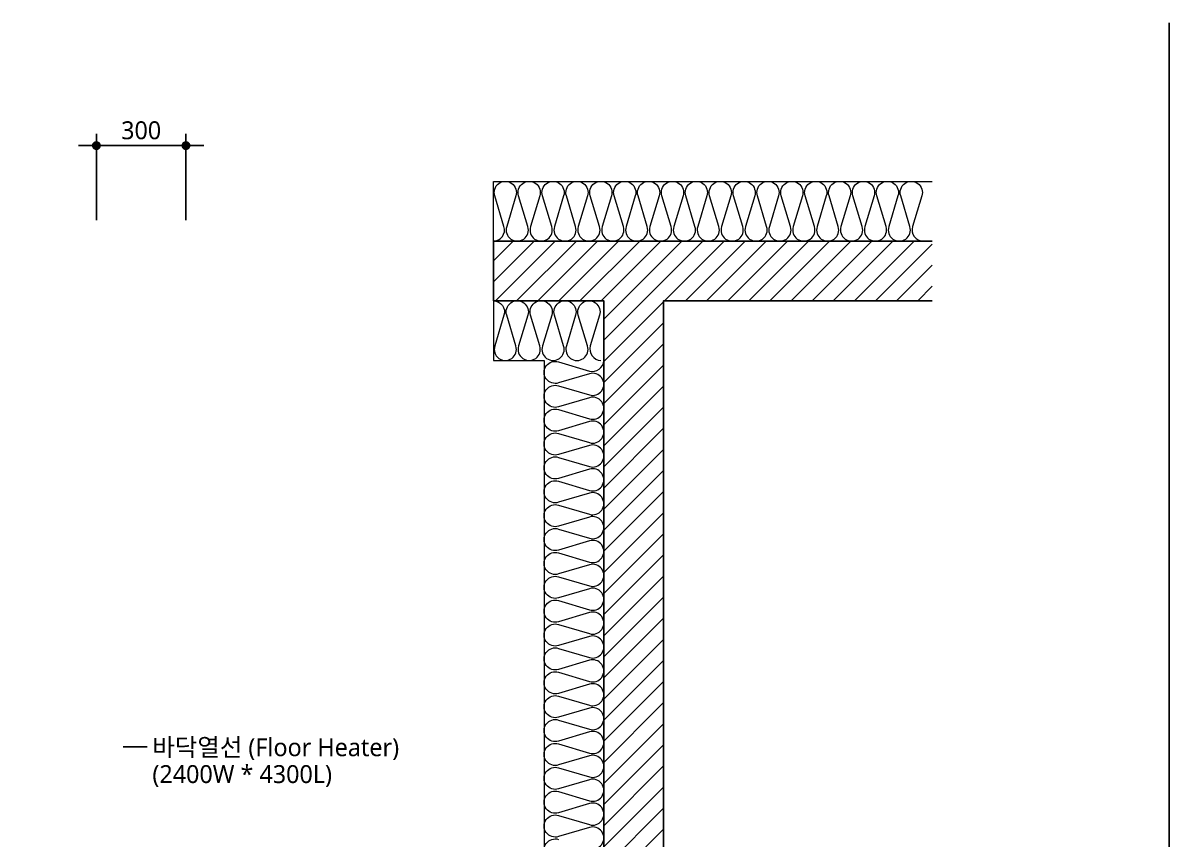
# Model space of a CAD drawing. Header units: millimetres. Extents: x 232323 to 272954, y -5343 to 8721.
# Drawn here: x 254853 to 256773, y 4602 to 5969 of the extents above; entities that cross this region are included whole.
import ezdxf
from ezdxf.enums import TextEntityAlignment as Align

# ---------------------------------------------------------------- set-up
doc = ezdxf.new("R2010")
doc.units = ezdxf.units.MM
doc.header["$MEASUREMENT"] = 0
doc.layers.get('0').update_dxf_attribs({"linetype": 'CONTINUOUS'})
for name, color, linetype, lineweight in [('A-DIMS', 7, 'CONTINUOUS', 25), ('A-MKXS-LEAD', 7, 'CONTINUOUS', 25), ('A-WAXM-BLOC', 3, 'CONTINUOUS', 25), ('A-XXXX-HATC', 8, 'CONTINUOUS', 18), ('A-XXXX-INSL2', 8, 'CONTINUOUS', 18), ('A-XXXX-TXT2', 3, 'CONTINUOUS', 25)]:
    doc.layers.add(name, color=color, linetype=linetype, lineweight=lineweight)
doc.styles.add('HY울릉도L', font='')
doc.styles.add('맑은고딕', font='malgun.ttf')
doc.styles.get('HY울릉도L').set_extended_font_data('HYwulM')
doc.dimstyles.new('CDIM', dxfattribs={"dimtxt": 3, "dimasz": 1.5, "dimexe": 2, "dimexo": 1, "dimgap": 1, "dimtad": 1, "dimdec": 0, "dimrnd": 0.5, "dimzin": 0, "dimdsep": 32, "dimlunit": 6, "dimtxsty": 'HY울릉도L', "dimblk1": '_CIDOT', "dimblk2": '_CIDOT', "dimsah": 1, "dimcen": 5.5, "dimclrd": 2, "dimclre": 2, "dimclrt": 7, "dimadec": 0, "dimazin": 0, "dimtfac": 1, "dimtdec": 0, "dimtix": 1, "dimtmove": 2, "dimatfit": 1, "dimldrblk": '_CIDOT', "dimfxl": 1, "dimtolj": 1, "dimtzin": 0, "dimlwd": -1, "dimarcsym": 0})

# ---------------------------------------------------------------- blocks, each defined once
blk = doc.blocks.new('_CIDOT')
at = {"color": 0, "linetype": 'ByBlock'}
blk.add_line((2, 0), (-1, 0), dxfattribs=at)
at = {"color": 0, "linetype": 'ByBlock', "const_width": 0.5}
blk.add_lwpolyline([(-0.25, 0, 1), (0.25, 0, 1)], format="xyb", close=True, dxfattribs=at)
blk = doc.blocks.new('*D88')
at = {"layer": 'A-DIMS', "lineweight": -2, "transparency": 16777216}
for p, q in [((254975.7, 5638.5), (254975.7, 5783.5)), ((255125.7, 5638.5), (255125.7, 5783.5))]:
    blk.add_line(p, q, dxfattribs=at)
at = {"layer": 'A-DIMS', "transparency": 16777216}
blk.add_line((254990.7, 5763.5), (255110.7, 5763.5), dxfattribs=at)
at = {"layer": 'A-DIMS', "transparency": 16777216, "xscale": 15, "yscale": 15, "zscale": 15, "rotation": 180}
blk.add_blockref('_CIDOT', (254975.7, 5763.5), dxfattribs=at)
at = {"layer": 'A-DIMS', "transparency": 16777216, "xscale": 15, "yscale": 15, "zscale": 15}
blk.add_blockref('_CIDOT', (255125.7, 5763.5), dxfattribs=at)
at = {"layer": 'A-DIMS', "color": 3, "transparency": 16777216, "insert": (255050.7, 5789), "char_height": 30, "attachment_point": 5, "style": '맑은고딕'}
blk.add_mtext('\\A1;300', dxfattribs=at)

msp = doc.modelspace()

# ---------------------------------------------------------------- hatches: boundary and pattern name
at = {"layer": 'A-XXXX-HATC'}
h = msp.add_hatch(dxfattribs=at)
h.set_pattern_fill('ANSI31', color=9, scale=200)
h.set_pattern_definition([(45, (137214.035, 5301.455), (-17.6776695, 17.6776695), [])])
h.paths.add_polyline_path([(254310.7, 5503.5), (254310.7, 5603.5), (253575.7, 5603.5), (253575.7, 5503.5), (254025.7, 5503.5), (254025.7, 3803.5), (253575.7, 3803.5), (253575.7, 3703.5), (254310.7, 3703.5), (254310.7, 3803.5), (254125.7, 3803.5), (254125.7, 5503.5)])
h.paths.add_polyline_path([(255640.7, 5603.5), (255640.7, 5503.5), (255825.7, 5503.5), (255825.7, 3803.5), (255640.7, 3803.5), (255640.7, 3703.5), (256375.7, 3703.5), (256375.7, 3803.5), (255925.7, 3803.5), (255925.7, 5503.5), (256375.7, 5503.5), (256375.7, 5603.5)])

# ---------------------------------------------------------------- linework, layer by layer
msp.add_line((256772.6, 607), (256772.6, 5969))
at = {"layer": 'A-MKXS-LEAD'}
msp.add_line((255020.5, 4756.1), (255060.5, 4756.1), dxfattribs=at)
msp.add_lwpolyline([(254975.7, 4678.5, 0, 10, 0), (254990.7, 4704.5, 0, 0, 0), (255020.5, 4756.1, 0, 0, 0)], format="xyseb", dxfattribs=at)
at = {"layer": 'A-WAXM-BLOC', "color": 9}
for points in [[(256375.7, 3703.5), (255640.7, 3703.5), (255640.7, 3803.5), (255825.7, 3803.5), (255825.7, 5503.5), (255640.7, 5503.5), (255640.7, 5603.5), (256375.7, 5603.5)], [(256375.7, 5503.5), (255925.7, 5503.5), (255925.7, 3803.5), (256375.7, 3803.5)]]:
    msp.add_lwpolyline(points, dxfattribs=at)
at = {"layer": 'A-XXXX-INSL2', "color": 9}
for p, q in [((255640.7, 5603.5), (255640.7, 5703.5)), ((255640.7, 5703.5), (256375.7, 5703.5))]:
    msp.add_line(p, q, dxfattribs=at)
for points in [[(255640.7, 5603.5, 0.509267), (255658.4, 5627.8), (255643, 5679.3, -1.37259), (255678.4, 5679.3), (255663, 5627.8, 1.37259), (255698.4, 5627.8), (255683, 5679.3, -1.37259), (255718.4, 5679.3), (255703, 5627.8, 1.37259), (255738.4, 5627.8), (255723, 5679.3, -1.37259), (255758.4, 5679.3), (255743, 5627.8, 1.37259), (255778.4, 5627.8), (255763, 5679.3, -1.37259), (255798.4, 5679.3), (255783, 5627.8, 1.37259), (255818.4, 5627.8), (255803, 5679.3, -1.37259), (255838.4, 5679.3), (255823, 5627.8, 1.37259), (255858.4, 5627.8), (255843, 5679.3, -1.37259), (255878.4, 5679.3), (255863, 5627.8, 1.37259), (255898.4, 5627.8), (255883, 5679.3, -1.37259), (255918.4, 5679.3), (255903, 5627.8, 1.37259), (255938.4, 5627.8), (255923, 5679.3, -1.37259), (255958.4, 5679.3), (255943, 5627.8, 1.37259), (255978.4, 5627.8), (255963, 5679.3, -1.37259), (255998.4, 5679.3), (255983, 5627.8, 1.37259), (256018.4, 5627.8), (256003, 5679.3, -1.37259), (256038.4, 5679.3), (256023, 5627.8, 1.37259), (256058.4, 5627.8), (256043, 5679.3, -1.37259), (256078.4, 5679.3), (256063, 5627.8, 1.37259), (256098.4, 5627.8), (256083, 5679.3, -1.37259), (256118.4, 5679.3), (256103, 5627.8, 1.37259), (256138.4, 5627.8), (256123, 5679.3, -1.37259), (256158.4, 5679.3), (256143, 5627.8, 1.37259), (256178.4, 5627.8), (256163, 5679.3, -1.37259), (256198.4, 5679.3), (256183, 5627.8, 1.37259), (256218.4, 5627.8), (256203, 5679.3, -1.37259), (256238.4, 5679.3), (256223, 5627.8, 1.37259), (256258.4, 5627.8), (256243, 5679.3, -1.37259), (256278.4, 5679.3), (256263, 5627.8, 1.37259), (256298.4, 5627.8), (256283, 5679.3, -1.37259), (256318.4, 5679.3), (256303, 5627.8, 1.37259), (256338.4, 5627.8), (256323, 5679.3, -1.37259), (256358.4, 5679.3), (256343, 5627.8, 0.509267), (256360.7, 5603.5)], [(255640.7, 5503.5, -0.509267), (255658.4, 5479.3), (255643, 5427.8, 1.37259), (255678.4, 5427.8), (255663, 5479.3, -1.37259), (255698.4, 5479.3), (255683, 5427.8, 1.37259), (255718.4, 5427.8), (255703, 5479.3, -1.37259), (255738.4, 5479.3), (255723, 5427.8, 1.37259), (255758.4, 5427.8), (255743, 5479.3, -1.37259), (255778.4, 5479.3), (255763, 5427.8, 1.37259), (255798.4, 5427.8), (255783, 5479.3, -1.37259), (255818.4, 5479.3), (255803, 5427.8, 0.471828), (255820.7, 5403.5)], [(255801.5, 4585.9, 1.37259), (255801.5, 4621.2), (255749.9, 4605.9, -1.37259), (255749.9, 4641.2), (255801.5, 4625.9, 1.37259), (255801.5, 4661.2), (255749.9, 4645.9, -1.37259), (255749.9, 4681.2), (255801.5, 4665.9, 1.37259), (255801.5, 4701.2), (255749.9, 4685.9, -1.37259), (255749.9, 4721.2), (255801.5, 4705.9, 1.37259), (255801.5, 4741.2), (255749.9, 4725.9, -1.37259), (255749.9, 4761.2), (255801.5, 4745.9, 1.37259), (255801.5, 4781.2), (255749.9, 4765.9, -1.37259), (255749.9, 4801.2), (255801.5, 4785.9, 1.37259), (255801.5, 4821.2), (255749.9, 4805.9, -1.37259), (255749.9, 4841.2), (255801.5, 4825.9, 1.37259), (255801.5, 4861.2), (255749.9, 4845.9, -1.37259), (255749.9, 4881.2), (255801.5, 4865.9, 1.37259), (255801.5, 4901.2), (255749.9, 4885.9, -1.37259), (255749.9, 4921.2), (255801.5, 4905.9, 1.37259), (255801.5, 4941.2), (255749.9, 4925.9, -1.37259), (255749.9, 4961.2), (255801.5, 4945.9, 1.37259), (255801.5, 4981.2), (255749.9, 4965.9, -1.37259), (255749.9, 5001.2), (255801.5, 4985.9, 1.37259), (255801.5, 5021.2), (255749.9, 5005.9, -1.37259), (255749.9, 5041.2), (255801.5, 5025.9, 1.37259), (255801.5, 5061.2), (255749.9, 5045.9, -1.37259), (255749.9, 5081.2), (255801.5, 5065.9, 1.37259), (255801.5, 5101.2), (255749.9, 5085.9, -1.37259), (255749.9, 5121.2), (255801.5, 5105.9, 1.37259), (255801.5, 5141.2), (255749.9, 5125.9, -1.37259), (255749.9, 5161.2), (255801.5, 5145.9, 1.37259), (255801.5, 5181.2), (255749.9, 5165.9, -1.37259), (255749.9, 5201.2), (255801.5, 5185.9, 1.37259), (255801.5, 5221.2), (255749.9, 5205.9, -1.37259), (255749.9, 5241.2), (255801.5, 5225.9, 1.37259), (255801.5, 5261.2), (255749.9, 5245.9, -1.37259), (255749.9, 5281.2), (255801.5, 5265.9, 1.37259), (255801.5, 5301.2), (255749.9, 5285.9, -1.37259), (255749.9, 5321.2), (255801.5, 5305.9, 1.37259), (255801.5, 5341.2), (255749.9, 5325.9, -1.37259), (255749.9, 5361.2), (255801.5, 5345.9, 1.37259), (255801.5, 5381.2), (255749.9, 5365.9, -1.37259), (255749.9, 5401.2), (255801.5, 5385.9, 0.471828), (255825.7, 5403.5)], [(255749.9, 4565.9, -1.37259), (255749.9, 4601.2)]]:
    msp.add_lwpolyline(points, format="xyb", dxfattribs=at)
msp.add_lwpolyline([(255640.7, 5503.5), (255640.7, 5403.5), (255725.7, 5403.5), (255725.7, 3903.5), (255640.7, 3903.5), (255640.7, 3803.5)], dxfattribs=at)

# ---------------------------------------------------------------- texts
at = {"layer": 'A-XXXX-TXT2', "style": '맑은고딕'}
for s, p in [('바닥열선 (Floor Heater)', (255069.5, 4755.6)), ('(2400W * 4300L)', (255069.5, 4710.6))]:
    msp.add_text(s, height=30, dxfattribs=at).set_placement(p, align=Align.MIDDLE_LEFT)

# ---------------------------------------------------------------- dimensions: what is measured, and where the dimension line sits
at = {"layer": 'A-DIMS'}
dim = msp.add_linear_dim(base=(255125.7, 5763.5), p1=(254975.7, 5628.5), p2=(255125.7, 5628.5), angle=180, text='300', dimstyle='CDIM', override={"dimscale": 10, "dimtxsty": '맑은고딕', "dimclrd": 256, "dimclre": 256, "dimclrt": 3}, dxfattribs=at)
dim.commit()
dim.dimension.update_dxf_attribs({"geometry": '*D88', "text_midpoint": (255050.7, 5789)})

doc.saveas('drawing.dxf')
